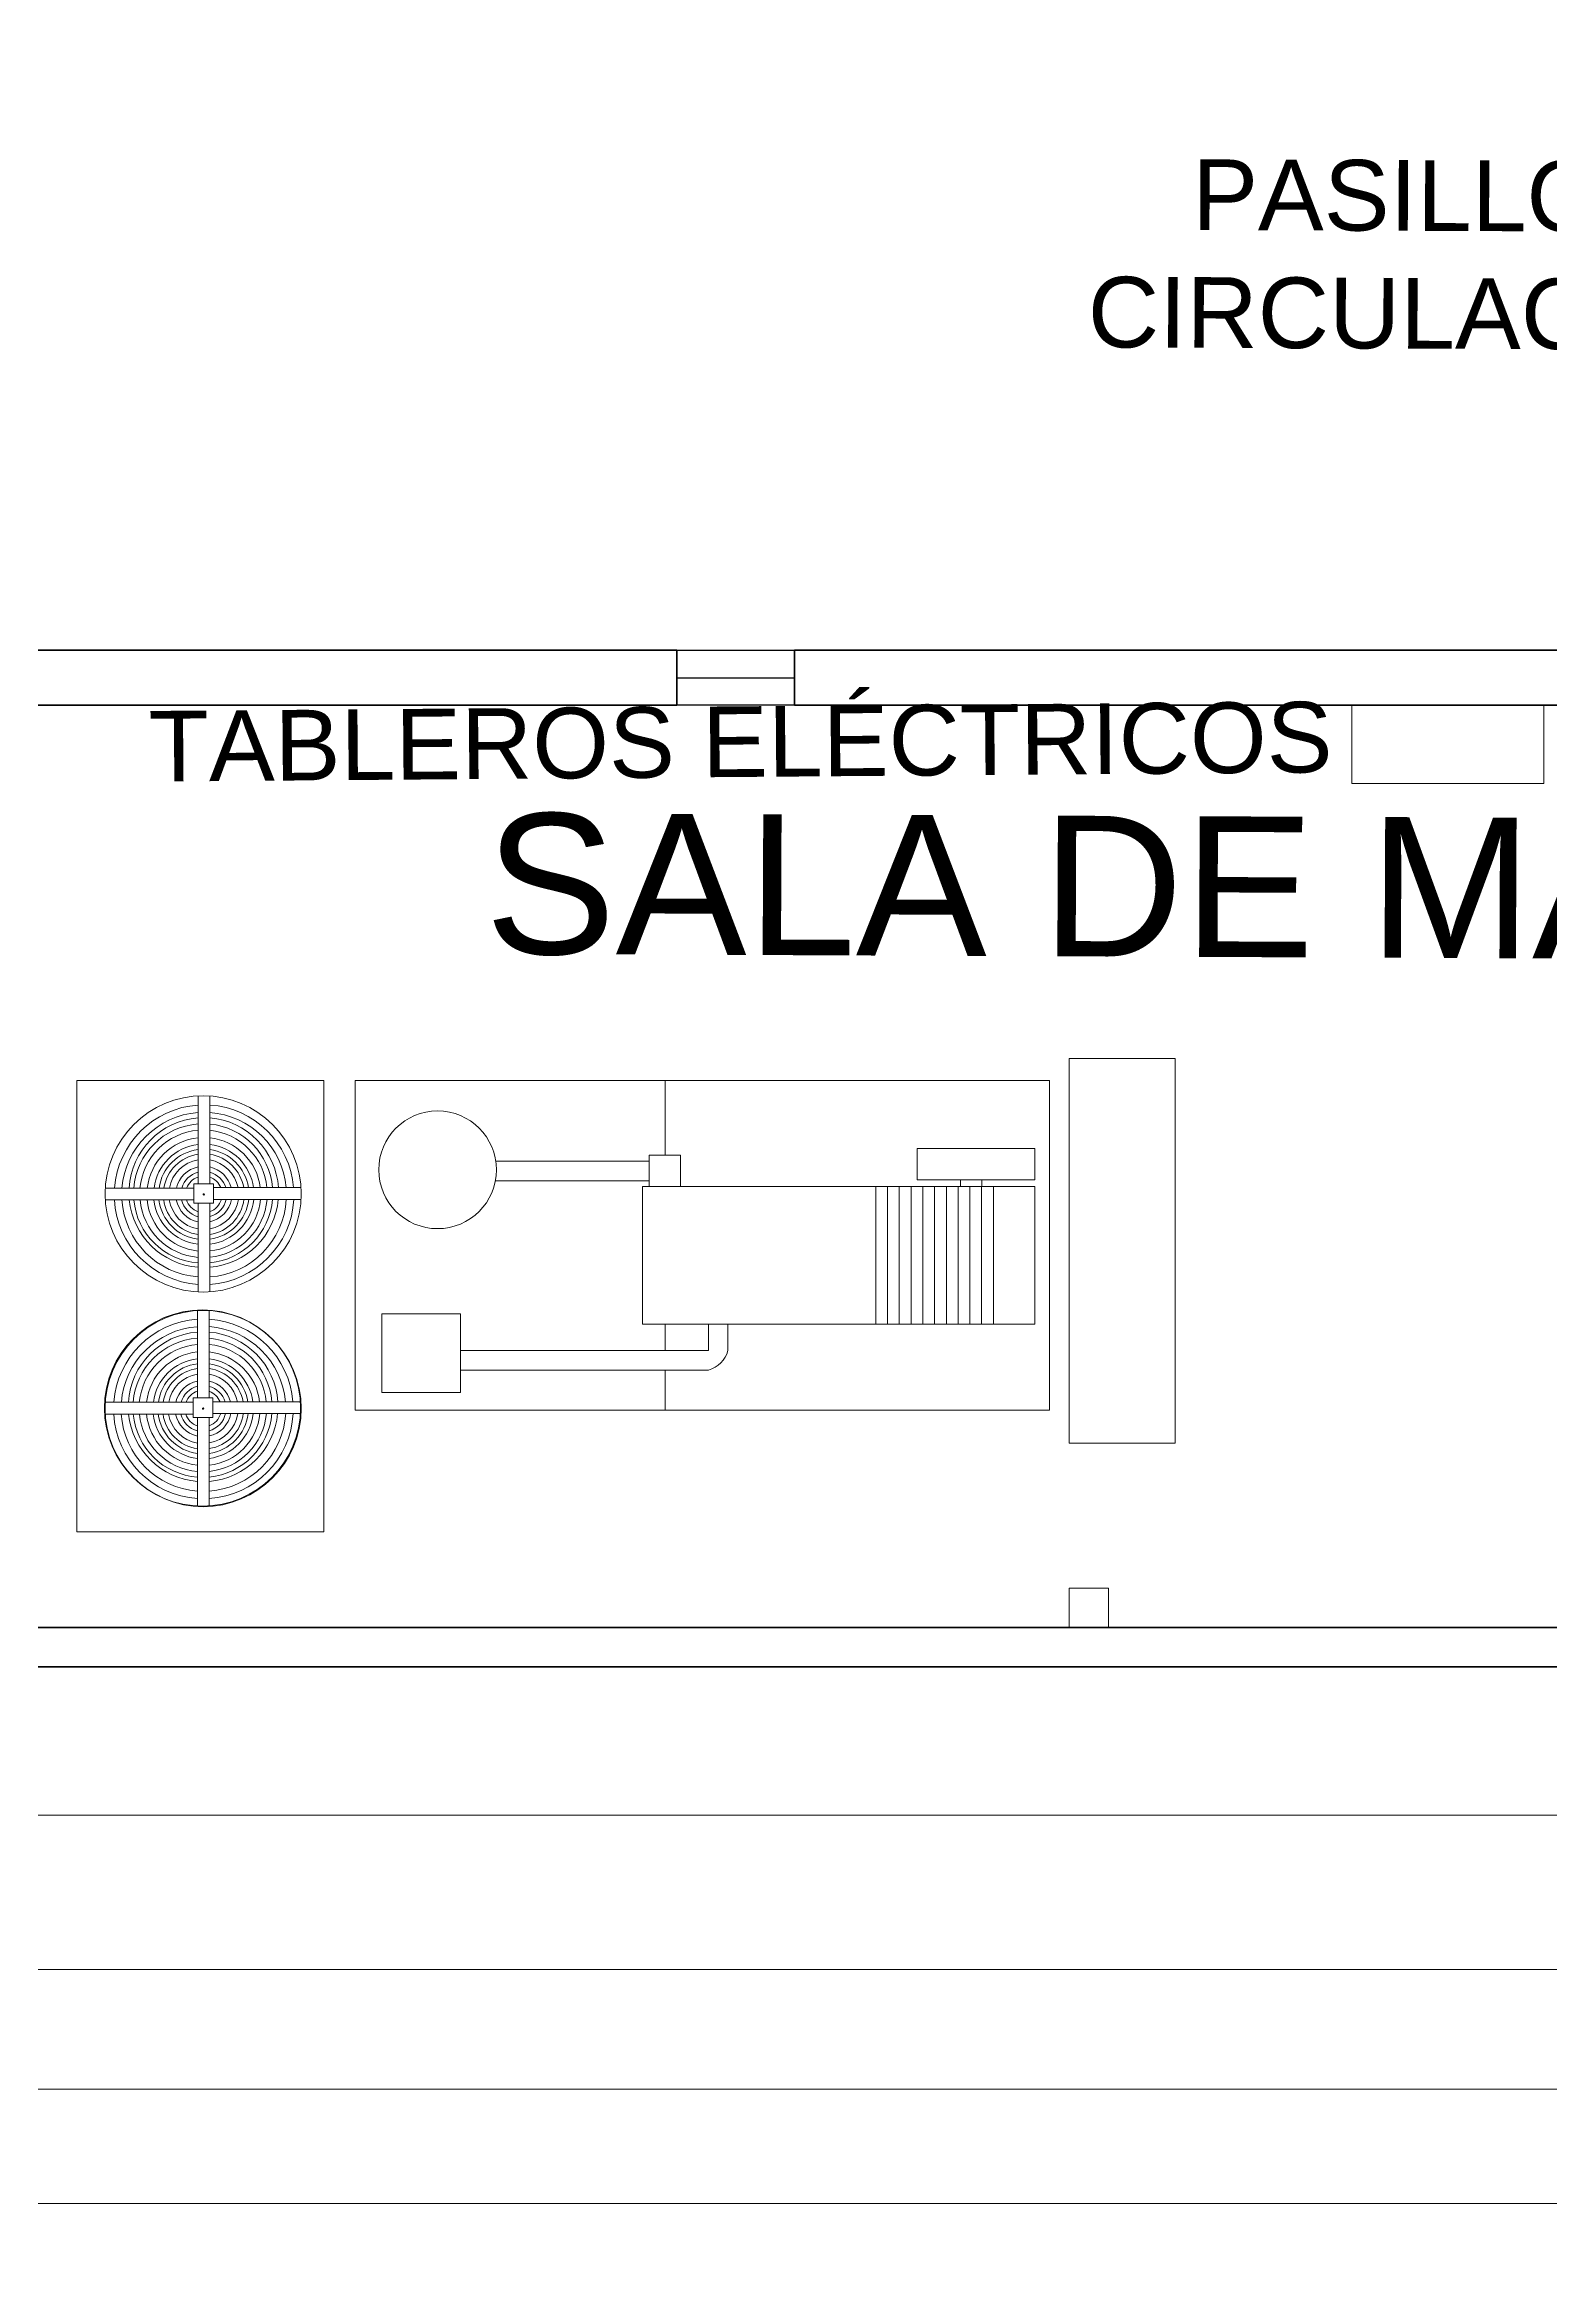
# Model space of a CAD drawing. Header units: inches. Extents: x -955375 to 106222, y -96450 to 64845.
# Drawn here: x 48209 to 52135, y 12388 to 18202 of the extents above; entities that cross this region are included whole.
import ezdxf

# ---------------------------------------------------------------- set-up
doc = ezdxf.new("R2010")
doc.units = ezdxf.units.IN
doc.header["$MEASUREMENT"] = 0
doc.linetypes.add('CONTINUA', pattern=[0])
for name, color, linetype in [('023_MUROS_2', 7, 'Continuous'), ('A_TEXTOLOCAL', 3, 'Continuous'), ('DIBUJO', 2, 'Continuous')]:
    doc.layers.add(name, color=color, linetype=linetype)
doc.layers.add('ACHUTECH', color=24, linetype='Continuous', lineweight=18)
doc.styles.get("Standard").update_dxf_attribs({"font": 'isocp2.shx'})
doc.styles.add('TEXTO-100', font='romans.shx', dxfattribs={"height": 0.15})
doc.dimstyles.new('SUPERPEQUEÑA', dxfattribs={"dimtxt": 0.1, "dimasz": 0.05, "dimexe": 0.1, "dimexo": 0.15, "dimgap": 0.05, "dimtad": 1, "dimzin": 0, "dimdsep": 46, "dimtxsty": 'Standard', "dimblk1": 'CRUZZ', "dimblk2": 'CRUZZ', "dimsah": 1, "dimcen": 0.03, "dimse1": 1, "dimse2": 1, "dimclrd": 109, "dimclre": 4, "dimclrt": 173, "dimadec": 0, "dimazin": 0, "dimtfac": 1, "dimtix": 1, "dimtmove": 1, "dimatfit": 3, "dimldrblk": 'CRUZZ', "dimfxl": 1, "dimtolj": 1, "dimtzin": 0, "dimlwd": -1, "dimarcsym": 0})

# ---------------------------------------------------------------- blocks, each defined once
blk = doc.blocks.new('CRUZ')
at = {"layer": 'DIBUJO', "color": 7, "lineweight": -3}
for p, q in [((-0.2186156304733231, 0), (0.2186156304733231, 0)), ((0, 0.2186156304733231), (0, -0.2186156304733231))]:
    blk.add_line(p, q, dxfattribs=at)
at = {"layer": 'DIBUJO', "color": 7, "lineweight": -3, "const_width": 0.05}
blk.add_lwpolyline([(-0.025000000000091, 0, 1), (0.025000000000091, 0, 1)], format="xyb", close=True, dxfattribs=at)
blk = doc.blocks.new('CRUZZ')
at = {"layer": 'DIBUJO', "color": 3, "xscale": 10, "yscale": 10, "zscale": 10}
blk.add_blockref('CRUZ', (0, 0), dxfattribs=at)
blk = doc.blocks.new('*D98')
at = {"layer": 'ACHUTECH', "color": 7, "ltscale": 500, "transparency": 16777216}
blk.add_line((47024.80767654857, 13588.06786039414), (62530.82898968404, 13588.06786039414), dxfattribs=at)
at = {"layer": 'Defpoints', "color": 0, "linetype": 'CONTINUA', "ltscale": 500, "transparency": 16777216}
for p in [(62530.87898968405, 18081.29689550905), (47024.75767654857, 15437.27818875121), (62530.87898968405, 13588.06786039414)]:
    blk.add_point(p, dxfattribs=at)
at = {"layer": 'ACHUTECH', "color": 7, "linetype": 'CONTINUA', "ltscale": 500, "transparency": 16777216, "xscale": 0.05, "yscale": 0.05, "zscale": 0.05, "rotation": 180}
blk.add_blockref('CRUZZ', (47024.75767654857, 13588.06786039414), dxfattribs=at)
at = {"layer": 'ACHUTECH', "color": 7, "linetype": 'CONTINUA', "ltscale": 500, "transparency": 16777216, "xscale": 0.05, "yscale": 0.05, "zscale": 0.05}
blk.add_blockref('CRUZZ', (62530.87898968405, 13588.06786039414), dxfattribs=at)
at = {"layer": 'ACHUTECH', "color": 7, "linetype": 'CONTINUA', "lineweight": 13, "ltscale": 500, "transparency": 16777216, "insert": (54777.81833311631, 13588.16287515792), "char_height": 0.15, "attachment_point": 5}
blk.add_mtext('\\A1;15506.12', dxfattribs=at)
blk = doc.blocks.new('*D16')
at = {"layer": 'ACHUTECH', "color": 7, "ltscale": 500, "transparency": 16777216}
blk.add_line((45930.37826988309, 13185.58365498089), (49857.95015922626, 13185.58365498089), dxfattribs=at)
at = {"layer": 'Defpoints', "color": 0, "linetype": 'CONTINUA', "ltscale": 500, "transparency": 16777216}
for p in [(49858.00015922626, 16280.97807027314), (45930.32826988309, 15237.69022466622), (49858.00015922626, 13185.58365498089)]:
    blk.add_point(p, dxfattribs=at)
at = {"layer": 'ACHUTECH', "color": 7, "linetype": 'CONTINUA', "ltscale": 500, "transparency": 16777216, "xscale": 0.05, "yscale": 0.05, "zscale": 0.05, "rotation": 180}
blk.add_blockref('CRUZZ', (45930.32826988309, 13185.58365498089), dxfattribs=at)
at = {"layer": 'ACHUTECH', "color": 7, "linetype": 'CONTINUA', "ltscale": 500, "transparency": 16777216, "xscale": 0.05, "yscale": 0.05, "zscale": 0.05}
blk.add_blockref('CRUZZ', (49858.00015922626, 13185.58365498089), dxfattribs=at)
at = {"layer": 'ACHUTECH', "color": 7, "linetype": 'CONTINUA', "lineweight": 13, "ltscale": 500, "transparency": 16777216, "insert": (47894.16421455468, 13185.67870599659), "char_height": 0.15, "attachment_point": 5}
blk.add_mtext('\\A1;3927.67', dxfattribs=at)
blk = doc.blocks.new('*D17')
at = {"layer": 'ACHUTECH', "color": 7, "ltscale": 500, "transparency": 16777216}
blk.add_line((49858.05015922627, 13185.58365498089), (50164.79952558079, 13185.58365498089), dxfattribs=at)
at = {"layer": 'Defpoints', "color": 0, "linetype": 'CONTINUA', "ltscale": 500, "transparency": 16777216}
for p in [(49858.00015922626, 16280.97807027314), (50164.84952558079, 16280.97807027314), (50164.84952558079, 13185.58365498089)]:
    blk.add_point(p, dxfattribs=at)
at = {"layer": 'ACHUTECH', "color": 7, "linetype": 'CONTINUA', "ltscale": 500, "transparency": 16777216, "xscale": 0.05, "yscale": 0.05, "zscale": 0.05, "rotation": 180}
blk.add_blockref('CRUZZ', (49858.00015922626, 13185.58365498089), dxfattribs=at)
at = {"layer": 'ACHUTECH', "color": 7, "linetype": 'CONTINUA', "ltscale": 500, "transparency": 16777216, "xscale": 0.05, "yscale": 0.05, "zscale": 0.05}
blk.add_blockref('CRUZZ', (50164.84952558079, 13185.58365498089), dxfattribs=at)
at = {"layer": 'ACHUTECH', "color": 7, "linetype": 'CONTINUA', "lineweight": 13, "ltscale": 500, "transparency": 16777216, "insert": (50011.42484240353, 13185.68365498089), "char_height": 0.1, "attachment_point": 5}
blk.add_mtext('\\A1;306.85', dxfattribs=at)
blk = doc.blocks.new('*D18')
at = {"layer": 'ACHUTECH', "color": 7, "ltscale": 500, "transparency": 16777216}
blk.add_line((50164.8995255808, 13185.58365498089), (52732.10589075055, 13185.58365498089), dxfattribs=at)
at = {"layer": 'Defpoints', "color": 0, "linetype": 'CONTINUA', "ltscale": 500, "transparency": 16777216}
for p in [(50164.84952558079, 16280.97807027314), (52732.15589075055, 16280.97807027314), (52732.15589075055, 13185.58365498089)]:
    blk.add_point(p, dxfattribs=at)
at = {"layer": 'ACHUTECH', "color": 7, "linetype": 'CONTINUA', "ltscale": 500, "transparency": 16777216, "xscale": 0.05, "yscale": 0.05, "zscale": 0.05, "rotation": 180}
blk.add_blockref('CRUZZ', (50164.84952558079, 13185.58365498089), dxfattribs=at)
at = {"layer": 'ACHUTECH', "color": 7, "linetype": 'CONTINUA', "ltscale": 500, "transparency": 16777216, "xscale": 0.05, "yscale": 0.05, "zscale": 0.05}
blk.add_blockref('CRUZZ', (52732.15589075055, 13185.58365498089), dxfattribs=at)
at = {"layer": 'ACHUTECH', "color": 7, "linetype": 'CONTINUA', "lineweight": 13, "ltscale": 500, "transparency": 16777216, "insert": (51448.50270816567, 13185.67866974467), "char_height": 0.15, "attachment_point": 5}
blk.add_mtext('\\A1;2567.31', dxfattribs=at)
blk = doc.blocks.new('*D32')
at = {"layer": 'ACHUTECH', "color": 7, "ltscale": 500, "transparency": 16777216}
blk.add_line((46953.2094910657, 12873.41478065978), (62720.05276560425, 12873.41478065978), dxfattribs=at)
at = {"layer": 'Defpoints', "color": 0, "linetype": 'CONTINUA', "ltscale": 500, "transparency": 16777216}
for p in [(62720.10276560426, 12873.41478065978), (46953.1594910657, 12388.4387405114), (62720.10276560426, 12388.4387405114)]:
    blk.add_point(p, dxfattribs=at)
at = {"layer": 'ACHUTECH', "color": 7, "linetype": 'CONTINUA', "ltscale": 500, "transparency": 16777216, "xscale": 0.05, "yscale": 0.05, "zscale": 0.05, "rotation": 180}
blk.add_blockref('CRUZZ', (46953.1594910657, 12873.41478065978), dxfattribs=at)
at = {"layer": 'ACHUTECH', "color": 7, "linetype": 'CONTINUA', "ltscale": 500, "transparency": 16777216, "xscale": 0.05, "yscale": 0.05, "zscale": 0.05}
blk.add_blockref('CRUZZ', (62720.10276560426, 12873.41478065978), dxfattribs=at)
at = {"layer": 'ACHUTECH', "color": 7, "linetype": 'CONTINUA', "lineweight": 13, "ltscale": 500, "transparency": 16777216, "insert": (54836.63112833498, 12873.50978065978), "char_height": 0.15, "attachment_point": 5}
blk.add_mtext('\\A1;15766.94', dxfattribs=at)
blk = doc.blocks.new('*D41')
at = {"layer": 'ACHUTECH', "color": 7, "ltscale": 500, "transparency": 16777216}
blk.add_line((5947.905833836784, 12576.20167328493), (93553.29992816785, 12576.20167328493), dxfattribs=at)
at = {"layer": 'Defpoints', "color": 0, "linetype": 'CONTINUA', "ltscale": 500, "transparency": 16777216}
for p in [(93553.34992816785, 16393.48950460339), (5947.855833836784, 14040.97769588171), (93553.34992816785, 12576.20167328493)]:
    blk.add_point(p, dxfattribs=at)
at = {"layer": 'ACHUTECH', "color": 7, "linetype": 'CONTINUA', "ltscale": 500, "transparency": 16777216, "xscale": 0.05, "yscale": 0.05, "zscale": 0.05, "rotation": 180}
blk.add_blockref('CRUZZ', (5947.855833836784, 12576.20167328493), dxfattribs=at)
at = {"layer": 'ACHUTECH', "color": 7, "linetype": 'CONTINUA', "ltscale": 500, "transparency": 16777216, "xscale": 0.05, "yscale": 0.05, "zscale": 0.05}
blk.add_blockref('CRUZZ', (93553.34992816785, 12576.20167328493), dxfattribs=at)
at = {"layer": 'ACHUTECH', "color": 7, "linetype": 'CONTINUA', "lineweight": 13, "ltscale": 500, "transparency": 16777216, "insert": (49750.60288100232, 12576.29667328493), "char_height": 0.15, "attachment_point": 5}
blk.add_mtext('\\A1;87605.49', dxfattribs=at)
blk = doc.blocks.new('*D209')
at = {"layer": 'ACHUTECH', "color": 7, "ltscale": 500, "transparency": 16777216}
blk.add_line((95544.06483844615, 59153.03458211519), (95544.06483844617, 15079.33726133732), dxfattribs=at)
at = {"layer": 'Defpoints', "color": 0, "linetype": 'CONTINUA', "ltscale": 500, "transparency": 16777216}
for p in [(30945.85087955169, 59153.08458211519), (85094.53572898336, 15079.28726133732), (95544.06483844617, 15079.28726133732)]:
    blk.add_point(p, dxfattribs=at)
at = {"layer": 'ACHUTECH', "color": 7, "linetype": 'CONTINUA', "ltscale": 500, "transparency": 16777216, "xscale": 0.05, "yscale": 0.05, "zscale": 0.05}
for p, rotation in [((95544.06483844615, 59153.0845821152), 90), ((95544.06483844617, 15079.28726133732), 270)]:
    blk.add_blockref('CRUZZ', p, dxfattribs=dict(at, rotation=rotation))
at = {"layer": 'ACHUTECH', "color": 7, "linetype": 'CONTINUA', "lineweight": 13, "ltscale": 500, "transparency": 16777216, "insert": (95543.96983844615, 37116.18592172622), "char_height": 0.15, "attachment_point": 5, "rotation": 90}
blk.add_mtext('\\A1;44073.80', dxfattribs=at)

msp = doc.modelspace()

# ---------------------------------------------------------------- linework, layer by layer
at = {"color": 7}
for p, q in [((49858.00015922626, 16623.7624053235), (50164.84952558138, 16623.7624053235)), ((49858.00015922626, 16552.16421984068), (50164.84952558138, 16552.16421984068)), ((50164.84952558138, 16480.56603435797), (49858.00015922626, 16480.56603435797))]:
    msp.add_line(p, q, dxfattribs=at)
at = {"layer": '023_MUROS_2', "color": 7, "lineweight": 50}
for p, q in [((47024.75767654857, 16623.7624053235), (49858.00015922626, 16623.7624053235)), ((49858.00015922626, 16480.56603435797), (49858.00015922626, 16623.7624053235)), ((50164.84952558138, 16623.7624053235), (52732.15589075055, 16623.76240532369)), ((50164.84952558138, 16480.56603435797), (50164.84952558138, 16623.7624053235)), ((47024.75767654857, 16480.56603435797), (49858.00015922626, 16480.56603435797)), ((50164.84952558079, 16480.56603435797), (52732.15589075055, 16480.56603435797)), ((47302.22918106549, 14076.91266457761), (56772.33921442307, 14076.91266457752)), ((47302.22918106549, 13974.62954245931), (56772.33921442307, 13974.62954245922))]:
    msp.add_line(p, q, dxfattribs=at)
at = {"layer": 'ACHUTECH', "color": 7, "linetype": 'CONTINUA', "lineweight": 13, "ltscale": 500}
for p, q in [((51617.479075416, 16275.99979012136), (51617.479075416, 16480.56603435797)), ((52118.66637379537, 16480.56603435797), (52118.66637379537, 16275.99979012136)), ((52118.66637379537, 16275.99979012136), (51617.479075416, 16275.99979012136)), ((51156.99581012725, 15560.0179352933), (50880.83138040842, 15560.0179352933)), ((50880.83138040842, 15560.0179352933), (50880.83138040842, 14557.64333853387)), ((51156.99581012725, 14557.64333853387), (51156.99581012725, 15560.0179352933)), ((48293.0683908149, 14325.86407526674), (48293.0683908135, 15502.11997962726)), ((48293.0683908135, 15502.11997962726), (48937.45206016047, 15502.11997962726)), ((48937.45206016047, 15502.11997962726), (48937.45206015989, 14642.94175383347)), ((48937.45206016047, 15502.11997962726), (48937.45206016047, 14325.86407526674)), ((49827.31522258952, 15502.11997962726), (49019.27855785493, 15502.11997962726)), ((49019.27855785493, 15502.11997962726), (49019.27855785446, 14642.94175383347)), ((50829.68981934896, 15502.11997962726), (49827.31522258952, 15502.11997962726)), ((49827.31522258952, 15502.11997962726), (49827.31522259011, 15307.61272998644)), ((50829.68981934896, 15502.11997962726), (50829.68981934896, 14642.94175383347)), ((51156.99581012725, 15502.11997962717), (51156.99581012725, 15109.67429734792)), ((48609.4681678226, 15462.22349324534), (48609.4681678226, 15233.48934105097)), ((48640.15310445772, 15461.96890964706), (48640.1531044583, 15233.48934105097)), ((49785.2503445875, 15292.2702616687), (49385.70177272119, 15292.2702616687)), ((49785.2503445875, 15225.78623229181), (49785.2503445875, 15307.61272998644)), ((49785.2503445875, 15307.61272998644), (49867.07684228219, 15307.61272998644)), ((49867.07684228219, 15307.61272998644), (49867.07684228219, 15225.78623229181)), ((50791.0461770882, 15325.49602516885), (50484.19681073355, 15325.49602516885)), ((50484.19681073355, 15325.49602516885), (50484.1968107332, 15243.66952747419)), ((50791.0461770882, 15243.66952747419), (50791.0461770882, 15325.49602516885)), ((48598.69937468673, 15233.48934105097), (48649.8409357456, 15233.48934105097)), ((48598.69937468673, 15182.34777999175), (48598.69937468673, 15233.48934105097)), ((48649.8409357456, 15233.48934105097), (48649.8409357456, 15182.34777999175)), ((49785.2503445875, 15241.12870060954), (49384.67302006932, 15241.12870060954)), ((50791.0461770882, 15243.66952747419), (50484.19681073355, 15243.66952747419)), ((50597.65660037435, 15244.28951931591), (50597.65660037435, 15225.78623229181)), ((50653.36621222743, 15242.30048648445), (50653.36621222743, 15225.78623229181)), ((48598.69937468731, 15221.98299727709), (48367.43291224298, 15221.98299727709)), ((48598.69937468673, 15191.29806064159), (48367.45904403276, 15191.29806064159)), ((48649.8409357456, 15182.34777999175), (48598.69937468673, 15182.34777999175)), ((48609.4681678226, 15182.34777999175), (48609.46816782295, 14951.49230969197)), ((48640.1531044583, 15182.34777999175), (48640.1531044583, 14951.74689329028)), ((48877.88107118714, 15223.15301658929), (48649.8409357456, 15223.15301658917)), ((48877.99559593292, 15192.4680799538), (48649.8409357456, 15192.4680799538)), ((50791.0461770882, 15225.78623229181), (49768.21495590535, 15225.78623229181)), ((49768.21495590535, 15225.78623229181), (49768.21495590535, 14867.79530487773)), ((50376.36718473796, 15225.78623229181), (50376.36718473796, 14867.79530487773)), ((50407.05212137318, 15225.78623229181), (50407.05212137318, 14867.79530487773)), ((50437.73705800877, 15225.78623229181), (50437.73705800877, 14867.79530487773)), ((50468.42199464458, 15225.78623229181), (50468.42199464458, 14867.79530487773)), ((50499.1069312797, 15225.78623229181), (50499.1069312797, 14867.79530487773)), ((50529.79186791505, 15225.78623229181), (50529.79186791505, 14867.79530487773)), ((50560.47680455063, 15225.78623229181), (50560.47680455063, 14867.79530487773)), ((50591.16174118644, 15225.78623229181), (50591.16174118644, 14867.79530487773)), ((50621.84667782168, 15225.78623229181), (50621.84667782168, 14867.79530487773)), ((50652.53161445678, 15225.78623229181), (50652.53161445678, 14867.79530487773)), ((50683.2165510926, 15225.78623229181), (50683.2165510926, 14867.79530487773)), ((50791.0461770882, 14867.79530487773), (50791.0461770882, 15225.78623229181)), ((48607.76783206432, 14904.1332813723), (48607.76783206432, 14675.39912917784)), ((48638.45276869944, 14903.8786977739), (48638.45276870002, 14675.39912917784)), ((49088.77392542535, 14894.14773985432), (49088.77392542535, 14689.58149561772)), ((49293.34016966236, 14894.14773985432), (49088.77392542535, 14894.14773985432)), ((49293.34016966236, 14689.58149561772), (49293.34016966236, 14894.14773985432)), ((49768.21495590535, 14867.79530487773), (50791.0461770882, 14867.79530487773)), ((49827.31522259104, 14867.79530487773), (49827.31522259104, 14798.6111629205)), ((49939.91005125688, 14798.6111629205), (49939.91005125688, 14867.79530487773)), ((49991.05161231576, 14798.6111629205), (49991.05161231576, 14867.79530487773)), ((49293.34016966236, 14798.6111629205), (49939.91005125688, 14798.6111629205)), ((49293.34016966236, 14747.46960186133), (49939.91005125688, 14747.46960186124)), ((49827.3152225915, 14747.46960186124), (49827.31522259196, 14642.94175383347)), ((48596.99903892903, 14663.89278540402), (48365.7325764847, 14663.89278540402)), ((48596.99903892857, 14675.39912917784), (48648.14059998745, 14675.39912917784)), ((48596.99903892857, 14624.25756811867), (48596.99903892857, 14675.39912917784)), ((48648.14059998745, 14675.39912917784), (48648.14059998745, 14624.25756811867)), ((48876.18073542898, 14665.06280471614), (48648.14059998745, 14665.06280471614)), ((49088.77392542535, 14689.58149561772), (49293.34016966236, 14689.58149561772)), ((48596.99903892857, 14633.20784876856), (48365.75870827436, 14633.20784876856)), ((48648.14059998745, 14624.25756811867), (48596.99903892857, 14624.25756811867)), ((48607.76783206432, 14624.25756811867), (48607.76783206479, 14393.40209781881)), ((48638.45276870002, 14624.25756811867), (48638.45276870002, 14393.65668141724)), ((48876.29526017476, 14634.37786808064), (48648.14059998745, 14634.37786808064)), ((49019.27855785446, 14642.94175383347), (49827.31522259196, 14642.94175383347)), ((49827.31522259196, 14642.94175383347), (50829.68981934896, 14642.94175383347)), ((51156.99581012725, 14557.64333853387), (50880.83138040842, 14557.64333853387)), ((48937.45206016047, 14325.86407526674), (48293.0683908149, 14325.86407526674)), ((50983.11450252698, 14179.19578669583), (50880.83138040935, 14179.19578669583)), ((50880.83138040935, 14179.19578669583), (50880.83138040935, 14076.91266457752)), ((50983.11450252698, 14179.19578669583), (50983.11450252698, 14076.91266457752))]:
    msp.add_line(p, q, dxfattribs=at)
for centre, radius in [((48622.69300149685, 15206.85790146863), 255.7078052957702), ((49233.94009078047, 15269.74193943635), 153.4246831774621), ((48624.39333725513, 15205.54387977877), 1.76535530784751), ((48620.99266573846, 14648.76768959555), 255.7078052957702), ((48622.69300149685, 14647.45366790565), 255.7078052957702), ((48622.69300149685, 14647.45366790565), 1.76535530784751)]:
    msp.add_circle(centre, radius, dxfattribs=at)
for centre, radius, start, end in [((48625.19627358388, 15204.75186670504), 234.1413833833652, 93.85166072433944, 175.7796251818716), ((48625.19627358388, 15204.75186670504), 214.761517724899, 94.19982863296111, 175.3979958700782), ((48625.19627358388, 15204.75186670504), 234.1413833833652, 4.507518231675451, 86.3374813820125), ((48625.19627358388, 15204.75186670504), 214.761517724899, 4.915231224517977, 86.00646540180186), ((48624.39333725513, 15210.29595821613), 195.124528086565, 94.38686674738703, 176.5661978167606), ((48622.81108036818, 15207.91991899654), 181.6181228969627, 94.21313659758921, 175.5590203110515), ((48623.61401669681, 15207.12790592461), 166.2544460683367, 94.88094361581173, 174.8736970342991), ((48624.39333725513, 15205.54387977877), 148.3299410821736, 95.7749557676368, 173.6369490322292), ((48624.39333725513, 15210.29595821613), 195.124528086565, 3.778045172979543, 85.36730317746115), ((48622.81108036818, 15207.91991899654), 181.6181228969627, 4.81129732504653, 84.52069586382792), ((48623.61401669681, 15207.12790592461), 166.2544460683367, 5.531274331777785, 84.29073957461198), ((48624.39333725513, 15205.54387977877), 148.3299410821736, 6.81800490613774, 83.90092310115995), ((48624.39333725513, 15205.54387977877), 130.8074433278447, 96.55173486231743, 172.7803098185304), ((48624.39333725513, 15205.54387977877), 117.8023771736312, 97.2787471613685, 171.9782927845558), ((48624.39333725513, 15205.54387977877), 105.5466185574762, 98.12934753279251, 171.0395763179174), ((48624.39333725513, 15205.54387977877), 91.08615290911234, 99.43088359484734, 169.6023515416468), ((48624.39333725513, 15205.54387977877), 130.8074433278447, 7.736575649678109, 83.08015632138348), ((48624.39333725513, 15205.54387977877), 117.8023771736312, 8.5968114411953, 82.31183980659655), ((48624.39333725513, 15205.54387977877), 105.5466185574762, 9.60399680740898, 81.41272755099223), ((48624.39333725513, 15205.54387977877), 91.08615290911234, 11.14683126653378, 80.03651890811247), ((48624.39333725513, 15205.54387977877), 73.21808479496963, 101.7619179338283, 167.0251908827081), ((48624.39333725513, 15205.54387977877), 59.91693991155533, 104.424122695331, 164.0758178632219), ((48624.39333725513, 15205.54387977877), 47.60757280697148, 108.2705314871094, 159.799604579556), ((48624.39333725513, 15205.54387977877), 73.21808479496963, 13.91620373182108, 77.57014633719386), ((48624.39333725513, 15205.54387977877), 59.91693991155533, 17.09113625494783, 74.75025598427987), ((48624.39333725513, 15205.54387977877), 47.60757280697148, 21.70827865815334, 70.66839940832813), ((48625.19627358388, 15204.75186670504), 234.1413833833652, 183.29404014989, 266.1483392758686), ((48625.19627358388, 15204.75186670504), 214.761517724899, 183.5916648202374, 265.8001713670389), ((48624.39333725513, 15210.29595821613), 195.124528086565, 185.587336891685, 265.6131332528208), ((48622.81108036818, 15207.91991899654), 181.6181228969627, 185.2511107535753, 265.7868634026187), ((48623.61401669681, 15207.12790592461), 166.2544460683367, 185.4636696425169, 265.1190563843959), ((48624.39333725513, 15205.54387977877), 148.3299410821736, 185.5112632543803, 264.2250442325706), ((48624.39333725513, 15205.54387977877), 130.8074433278447, 186.2523008146458, 263.4482651378896), ((48624.39333725513, 15205.54387977877), 117.8023771736312, 186.9457676043942, 262.7212528386315), ((48624.39333725513, 15205.54387977877), 105.5466185574762, 187.7569903441259, 261.8706524674138), ((48624.39333725513, 15205.54387977877), 91.08615290911234, 188.9979655484976, 260.5691164051527), ((48624.39333725513, 15205.54387977877), 73.21808479496963, 191.2194268889199, 258.2380820663757), ((48624.39333725513, 15205.54387977877), 59.91693991155533, 193.7543393790709, 255.5758773048709), ((48624.39333725513, 15205.54387977877), 47.60757280697148, 197.4116197428429, 251.7294685130885), ((48625.19627358388, 15204.75186670504), 234.1413833833652, 273.6625186179875, 356.9927042120871), ((48625.19627358388, 15204.75186670504), 214.761517724899, 273.9935345984061, 356.7210445014313), ((48624.39333725513, 15210.29595821613), 195.124528086565, 274.6326968227466, 354.7577645442191), ((48622.81108036818, 15207.91991899654), 181.6181228969627, 275.479304136587, 355.1194478966834), ((48623.61401669681, 15207.12790592461), 166.2544460683367, 275.7092604255955, 354.9412574551039), ((48624.39333725513, 15205.54387977877), 148.3299410821736, 276.0990768990473, 354.9426132368238), ((48624.39333725513, 15205.54387977877), 130.8074433278447, 276.9198436788234, 354.2630062038749), ((48624.39333725513, 15205.54387977877), 117.8023771736312, 277.68816019361, 353.6271648351775), ((48624.39333725513, 15205.54387977877), 105.5466185574762, 278.5872724492139, 352.883543613925), ((48624.39333725513, 15205.54387977877), 91.08615290911234, 279.9634810920928, 351.7464349221331), ((48624.39333725513, 15205.54387977877), 73.21808479496963, 282.4298536630097, 349.7125312711972), ((48624.39333725513, 15205.54387977877), 59.91693991155533, 285.2497440159761, 347.3947828866016), ((48624.39333725513, 15205.54387977877), 47.60757280697148, 289.3316005919376, 344.0583668963147), ((48623.4959378256, 14646.66165483189), 234.1413833833652, 93.85166072433944, 175.7796251818716), ((48623.4959378256, 14646.66165483189), 214.761517724899, 94.19982863296111, 175.3979958700782), ((48622.69300149685, 14652.20574634298), 195.124528086565, 94.38686674738703, 176.5661978167606), ((48621.1107446099, 14649.82970712338), 181.6181228969627, 94.21313659758921, 175.5590203110515), ((48623.4959378256, 14646.66165483189), 234.1413833833652, 4.507518231675451, 86.3374813820125), ((48623.4959378256, 14646.66165483189), 214.761517724899, 4.915231224517977, 86.00646540180186), ((48622.69300149685, 14652.20574634298), 195.124528086565, 3.778045172979543, 85.36730317746115), ((48621.1107446099, 14649.82970712338), 181.6181228969627, 4.81129732504653, 84.52069586382792), ((48621.91368093853, 14649.03769405145), 166.2544460683367, 94.88094361581173, 174.8736970342991), ((48622.69300149685, 14647.45366790565), 148.3299410821736, 95.7749557676368, 173.6369490322292), ((48622.69300149685, 14647.45366790565), 130.8074433278447, 96.55173486231743, 172.7803098185304), ((48621.91368093853, 14649.03769405145), 166.2544460683367, 5.531274331777785, 84.29073957461198), ((48622.69300149685, 14647.45366790565), 148.3299410821736, 6.81800490613774, 83.90092310115995), ((48622.69300149685, 14647.45366790565), 130.8074433278447, 7.736575649678109, 83.08015632138348), ((49920.13104156961, 14818.3901726085), 73.62700984912361, 285.5832335731617, 344.4167664264367), ((48622.69300149685, 14647.45366790565), 117.8023771736312, 97.2787471613685, 171.9782927845558), ((48622.69300149685, 14647.45366790565), 105.5466185574762, 98.12934753279251, 171.0395763179174), ((48622.69300149685, 14647.45366790565), 91.08615290911234, 99.43088359484734, 169.6023515416468), ((48622.69300149685, 14647.45366790565), 73.21808479496963, 101.7619179338283, 167.0251908827081), ((48622.69300149685, 14647.45366790565), 117.8023771736312, 8.5968114411953, 82.31183980659655), ((48622.69300149685, 14647.45366790565), 105.5466185574762, 9.60399680740898, 81.41272755099223), ((48622.69300149685, 14647.45366790565), 91.08615290911234, 11.14683126653378, 80.03651890811247), ((48622.69300149685, 14647.45366790565), 73.21808479496963, 13.91620373182108, 77.57014633719386), ((48622.69300149685, 14647.45366790565), 59.91693991155533, 104.424122695331, 164.0758178632219), ((48622.69300149685, 14647.45366790565), 47.60757280697148, 108.2705314871094, 159.799604579556), ((48622.69300149685, 14647.45366790565), 59.91693991155533, 17.09113625494783, 74.75025598427987), ((48622.69300149685, 14647.45366790565), 47.60757280697148, 21.70827865815334, 70.66839940832813), ((48623.4959378256, 14646.66165483189), 234.1413833833652, 183.29404014989, 266.1483392758686), ((48623.4959378256, 14646.66165483189), 214.761517724899, 183.5916648202374, 265.8001713670389), ((48622.69300149685, 14652.20574634298), 195.124528086565, 185.587336891685, 265.6131332528208), ((48621.1107446099, 14649.82970712338), 181.6181228969627, 185.2511107535753, 265.7868634026187), ((48621.91368093853, 14649.03769405145), 166.2544460683367, 185.4636696425169, 265.1190563843959), ((48622.69300149685, 14647.45366790565), 148.3299410821736, 185.5112632543803, 264.2250442325706), ((48622.69300149685, 14647.45366790565), 130.8074433278447, 186.2523008146458, 263.4482651378896), ((48622.69300149685, 14647.45366790565), 117.8023771736312, 186.9457676043942, 262.7212528386315), ((48622.69300149685, 14647.45366790565), 105.5466185574762, 187.7569903441259, 261.8706524674138), ((48622.69300149685, 14647.45366790565), 91.08615290911234, 188.9979655484976, 260.5691164051527), ((48622.69300149685, 14647.45366790565), 73.21808479496963, 191.2194268889199, 258.2380820663757), ((48622.69300149685, 14647.45366790565), 59.91693991155533, 193.7543393790709, 255.5758773048709), ((48622.69300149685, 14647.45366790565), 47.60757280697148, 197.4116197428429, 251.7294685130885), ((48623.4959378256, 14646.66165483189), 234.1413833833652, 273.6625186179875, 356.9927042120871), ((48623.4959378256, 14646.66165483189), 214.761517724899, 273.9935345984061, 356.7210445014313), ((48622.69300149685, 14652.20574634298), 195.124528086565, 274.6326968227466, 354.7577645442191), ((48621.1107446099, 14649.82970712338), 181.6181228969627, 275.479304136587, 355.1194478966834), ((48621.91368093853, 14649.03769405145), 166.2544460683367, 275.7092604255955, 354.9412574551039), ((48622.69300149685, 14647.45366790565), 148.3299410821736, 276.0990768990473, 354.9426132368238), ((48622.69300149685, 14647.45366790565), 130.8074433278447, 276.9198436788234, 354.2630062038749), ((48622.69300149685, 14647.45366790565), 117.8023771736312, 277.68816019361, 353.6271648351775), ((48622.69300149685, 14647.45366790565), 105.5466185574762, 278.5872724492139, 352.883543613925), ((48622.69300149685, 14647.45366790565), 91.08615290911234, 279.9634810920928, 351.7464349221331), ((48622.69300149685, 14647.45366790565), 73.21808479496963, 282.4298536630097, 349.7125312711972), ((48622.69300149685, 14647.45366790565), 59.91693991155533, 285.2497440159761, 347.3947828866016), ((48622.69300149685, 14647.45366790565), 47.60757280697148, 289.3316005919376, 344.0583668963147)]:
    msp.add_arc(centre, radius, start, end, dxfattribs=at)

# ---------------------------------------------------------------- texts
at = {"layer": 'A_TEXTOLOCAL', "color": 7, "attachment_point": 3, "style": 'TEXTO-100'}
for s, insert, char_height, width, rotation in [('{\\fArial|b0|i0|c0|p34;PASILLO DE \\PCIRCULACION }', (52702.85006877445, 17897.2369974313), 184.1096198129545, 4924.448233419575, 359.7791331870157), ('{\\fArial|b0|i0|c0|p34;TABLEROS ELÉCTRICOS}', (51566.32935272613, 16489.7620873334), 184.1096198129545, 3533.08407523668, 0.45411109386706927), ('{\\fArial|b0|i0|c0|p34;SALA DE MÁQUINAS}', (54393.16721674231, 16177.42176778953), 366.4657689674971, 11882.14954763618, 359.7555448565112)]:
    msp.add_mtext(s, dxfattribs=dict(at, insert=insert, char_height=char_height, width=width, rotation=rotation))

# ---------------------------------------------------------------- dimensions: what is measured, and where the dimension line sits
at = {"layer": 'ACHUTECH', "color": 7, "linetype": 'CONTINUA', "lineweight": 13, "ltscale": 500}
dim = msp.add_linear_dim(base=(95544.06483844617, 15079.28726133732), p1=(30945.85087955168, 59153.08458211516), p2=(85094.53572898333, 15079.28726133731), angle=90, dimstyle='SUPERPEQUEÑA', override={"dimtxt": 0.15, "dimgap": 0.02, "dimclrd": 7, "dimclrt": 7, "dimfxl": 0.2}, dxfattribs=at)
dim.commit()
dim.dimension.update_dxf_attribs({"geometry": '*D209', "text_midpoint": (95543.96983844615, 37116.18592172622)})
for base, p1, p2, override, picture, middle in [((62530.87898968405, 13588.06786039414), (47024.75767654857, 15437.27818875121), (62530.87898968405, 18081.29689550905), {"dimtxt": 0.15, "dimgap": 0.02, "dimclrd": 7, "dimclrt": 7, "dimfxl": 0.2}, '*D98', (54777.81833311631, 13588.16287515792)), ((93553.34992816785, 12576.20167328493), (5947.855833836784, 14040.97769588171), (93553.34992816785, 16393.48950460339), {"dimtxt": 0.15, "dimgap": 0.02, "dimclrd": 7, "dimclrt": 7, "dimfxl": 0.2}, '*D41', (49750.60288100232, 12576.29667328493)), ((49858.00015922626, 13185.58365498089), (45930.32826988309, 15237.69022466622), (49858.00015922626, 16280.97807027314), {"dimtxt": 0.15, "dimgap": 0.02, "dimclrd": 7, "dimclrt": 7, "dimfxl": 0.2}, '*D16', (47894.16421455468, 13185.67870599659)), ((50164.84952558079, 13185.58365498089), (49858.00015922626, 16280.97807027314), (50164.84952558079, 16280.97807027314), {"dimclrd": 7, "dimclrt": 7, "dimfxl": 0.2}, '*D17', (50011.42484240353, 13185.68365498089)), ((52732.15589075055, 13185.58365498089), (50164.84952558079, 16280.97807027314), (52732.15589075055, 16280.97807027314), {"dimtxt": 0.15, "dimgap": 0.02, "dimclrd": 7, "dimclrt": 7, "dimfxl": 0.2}, '*D18', (51448.50270816567, 13185.67866974467)), ((62720.10276560426, 12873.41478065978), (46953.1594910657, 12388.4387405114), (62720.10276560426, 12388.4387405114), {"dimtxt": 0.15, "dimgap": 0.02, "dimclrd": 7, "dimclrt": 7, "dimfxl": 0.2}, '*D32', (54836.63112833498, 12873.50978065978))]:
    dim = msp.add_linear_dim(base=base, p1=p1, p2=p2, dimstyle='SUPERPEQUEÑA', override=override, dxfattribs=at)
    dim.commit()
    dim.dimension.update_dxf_attribs({"geometry": picture, "text_midpoint": middle})

doc.saveas('drawing.dxf')
